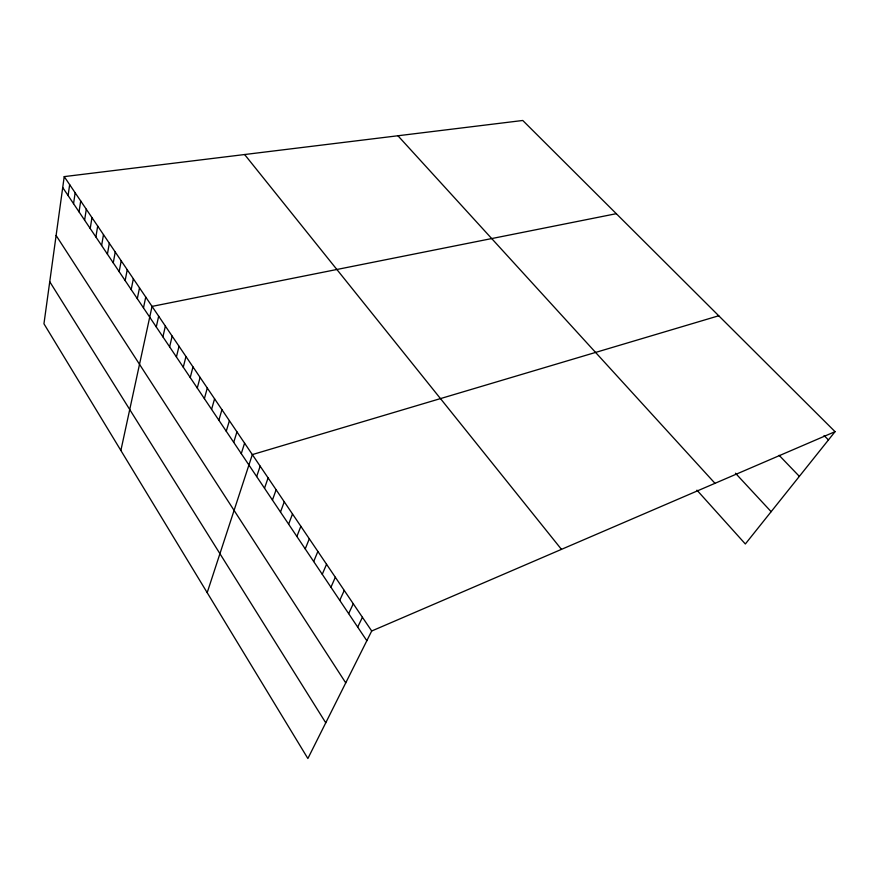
<?xml version="1.0" encoding="UTF-8"?>
<svg xmlns="http://www.w3.org/2000/svg" width="879" height="879" viewBox="0 0 879 879"><rect width="100%" height="100%" fill="white"/><g stroke="black" fill="none" stroke-linecap="round" stroke-linejoin="round"><path stroke-width="1.32" d="M64.222 176.613L43.95 323.78L307.881 758.522L371.707 631.001L835.05 431.666L522.763 120.478L64.222 176.613L371.707 631.001M68.101 195.567L69.661 184.645M73.55 203.675L75.154 192.765M79.044 211.872L80.703 200.961M84.604 220.157L86.307 209.246M90.218 228.518L91.965 217.618M95.888 236.967L97.69 226.079M101.623 245.505L103.48 234.627M107.414 254.141L109.326 243.263M113.259 262.854L115.237 251.998M119.17 271.666L121.203 260.821M125.148 280.577L127.235 269.743M131.191 289.576L133.344 278.753M137.3 298.673L139.508 287.872M143.475 307.881L145.738 297.08M120.873 450.477L152.045 306.397L616.289 213.685M156.275 326.955L158.67 316.187M162.912 336.844L165.373 326.098M169.625 346.842L172.163 336.119M176.415 356.962L179.019 346.26M183.282 367.202L185.963 356.522M190.238 377.563L192.984 366.906M197.27 388.035L200.093 377.41M204.389 398.637L207.29 388.035M211.586 409.372L214.575 398.802M218.871 420.228L221.937 409.691M226.255 431.226L229.397 420.711M233.715 442.346L236.945 431.864M241.275 453.608L244.593 443.159M207.191 592.655L252.328 454.597L718.747 315.77M256.668 476.55L260.162 466.167M264.513 488.23L268.095 477.89M272.446 500.063L276.127 489.768M280.489 512.05L284.269 501.788M288.631 524.181L292.509 513.962M296.882 536.465L300.849 526.301M305.233 548.914L309.309 538.794M313.693 561.516L317.868 551.452M322.263 574.284L326.548 564.274M330.943 587.227L335.338 577.261M339.744 600.335L344.249 590.435M348.655 613.619L353.281 603.774M357.687 627.079L362.434 617.3M835.05 431.666L745.348 543.98L696.948 490.163M824.073 435.544L828.447 439.939M779.113 455.3L799.352 476.363M735.448 473.21L771.147 511.677M397.934 135.762L714.979 483.318M244.615 154.528L561.461 549.364M62.717 187.535L366.84 640.725M56.113 235.484L345.744 682.884M49.74 281.709L325.757 722.802"/></g></svg>
